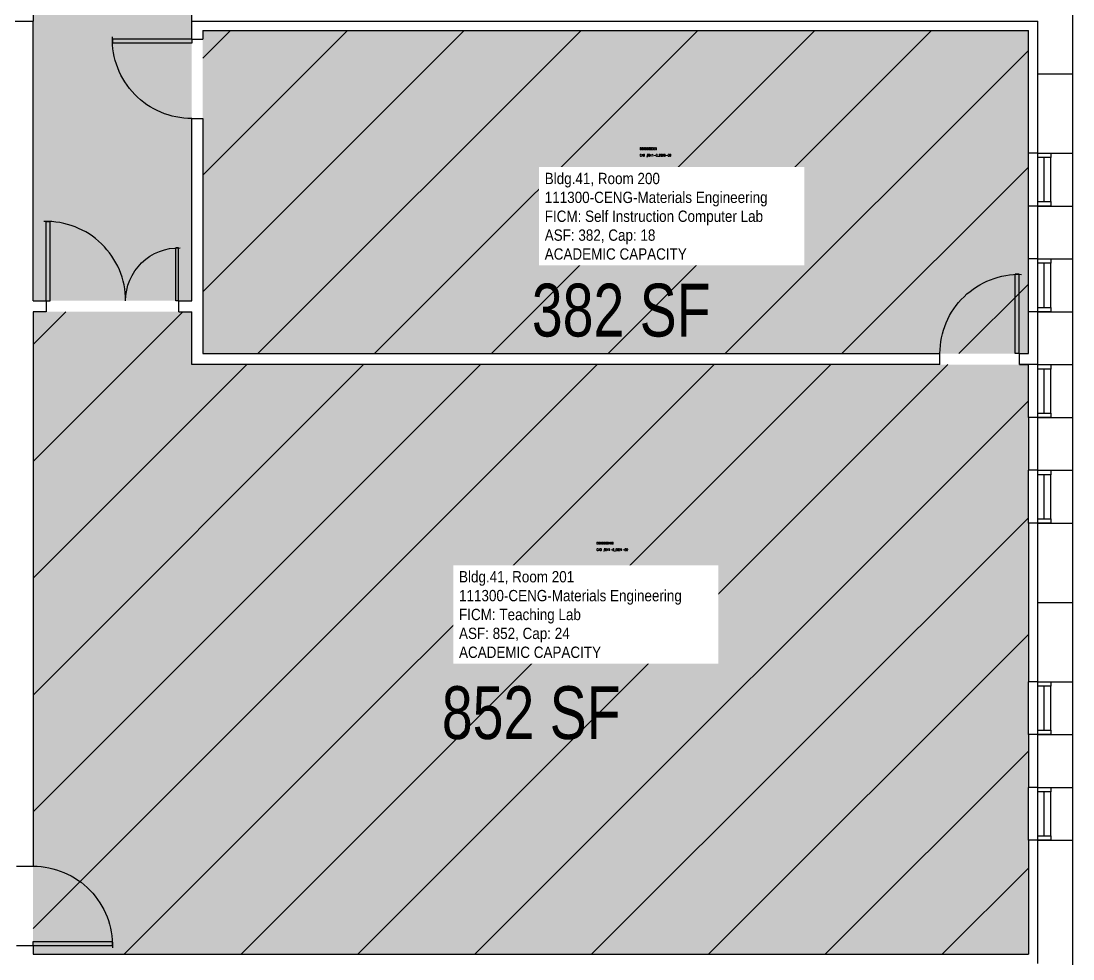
# Model space of a CAD drawing. Header units: inches. Extents: x -2827 to 2347, y -4 to 3466.
# Drawn here: x -461.5 to 16, y 2606.1 to 3032 of the extents above; entities that cross this region are included whole.
import ezdxf
from ezdxf.enums import TextEntityAlignment as Align

# ---------------------------------------------------------------- set-up
doc = ezdxf.new("R2010")
doc.units = ezdxf.units.IN
doc.header["$LTSCALE"] = 10
doc.header["$MEASUREMENT"] = 0
for name, color, linetype in [('A-DOOR', 2, 'CONTINUOUS'), ('A-GLAZ', 1, 'CONTINUOUS'), ('A-GLAZ-SILL', 2, 'CONTINUOUS'), ('A-IDEN-CNUM', 7, 'CONTINUOUS'), ('A-IDEN-RNUM', 7, 'CONTINUOUS'), ('A-IDEN-SNUM', 4, 'CONTINUOUS'), ('A-IDEN-VNUM', 4, 'CONTINUOUS'), ('A-WALL', 5, 'CONTINUOUS'), ('AREA-TEXT', 3, 'CONTINUOUS'), ('Rooms-Capacity', 4, 'CONTINUOUS'), ('Rooms-Category-Color', 7, 'CONTINUOUS'), ('Rooms-College-Color', 7, 'CONTINUOUS'), ('Rooms-Department-Color', 7, 'CONTINUOUS'), ('Rooms-Division-Color', 7, 'CONTINUOUS'), ('Rooms-Information', 7, 'CONTINUOUS')]:
    doc.layers.add(name, color=color, linetype=linetype)
doc.styles.add('AREA', font='arial.ttf', dxfattribs={"height": 24})
doc.styles.add('ROOMSNUMBER', font='TXT.SHX', dxfattribs={"height": 1})
doc.styles.add('ROOMVNUMBER', font='arial.ttf', dxfattribs={"width": 0.85, "height": 30})
pattern_1 = [(45, (0, 0), (-26.51650429449553, 26.51650429449553), [])]

msp = doc.modelspace()

# ---------------------------------------------------------------- hatches: boundary and pattern name
at = {"layer": 'Rooms-Capacity'}
h = msp.add_hatch(dxfattribs=at)
h.set_pattern_fill('ANSI31', color=256, scale=300, style=0)
h.set_pattern_definition(pattern_1)
h.paths.add_polyline_path([(-379.0023360550404, 3027.750374210998), (-379.0023355600204, 2880.999252924696), (-4.252335906028748, 2880.999252924696), (-4.252335995435715, 3027.750375436619)])
h = msp.add_hatch(dxfattribs=at)
h.set_pattern_fill('ANSI31', color=256, scale=300, style=0)
h.set_pattern_definition(pattern_1)
h.paths.add_polyline_path([(-4.252336010336876, 2608.250375438482), (-4.252338213412391, 2875.999254209921), (-384.0023361742496, 2875.999256096072), (-384.0023362274945, 2900.000369442627), (-456.0023360997438, 2900.000376829877), (-456.0023360997438, 2608.250375438482)])
at = {"layer": 'Rooms-Category-Color', "true_color": 0xadadad}
h = msp.add_hatch(color=253, dxfattribs=at)
edge = h.paths.add_edge_path()
edge.add_arc((-1648.002335816285, 10346.00034947686), 7212.00983942412, 279.3134992422995, 281.8744212178503)
edge.add_line((-164.0063617378223, 3288.32071146061), (-164.0038253890999, 3223.699612770132))
edge.add_line((-164.0038253890999, 3223.699612770132), (-459.4398868530989, 3176.907137539238))
edge.add_line((-459.4398868530989, 3176.907137539238), (-457.5626732707024, 3165.054877476767))
edge.add_line((-457.5626732707024, 3165.054877476767), (-164.0038254483136, 3211.550031278282))
edge.add_line((-164.0038254483136, 3211.550031278282), (-164.0038253962994, 3044.000372629624))
edge.add_line((-164.0038253962994, 3044.000372629624), (-384.0023359954357, 3044.00037426874))
edge.add_line((-384.0023359954357, 3044.00037426874), (-384.0023360848427, 2905.000375539064))
edge.add_line((-384.0023360848427, 2905.000375539064), (-456.0023361295462, 2905.000375304371))
edge.add_line((-456.0023361295462, 2905.000375304371), (-456.0023360401392, 3044.000374779105))
edge.add_line((-456.0023360401392, 3044.000374779105), (-1408.002335773064, 3044.000376095995))
edge.add_line((-1408.002335773064, 3044.000376095995), (-1408.002336323261, 2804.000375477597))
edge.add_line((-1408.002336323261, 2804.000375477597), (-1480.002336263657, 2804.000375466421))
edge.add_line((-1480.002336263657, 2804.000375466421), (-1480.002336114645, 3044.000375481322))
edge.add_line((-1480.002336114645, 3044.000375481322), (-1680.002336040139, 3044.000375436619))
edge.add_line((-1680.002336040139, 3044.000375436619), (-1680.00233605504, 2905.000375442207))
edge.add_line((-1680.00233605504, 2905.000375442207), (-1752.002336159348, 2905.000375449657))
edge.add_line((-1752.002336159348, 2905.000375449657), (-1752.00233605504, 3044.000375436619))
edge.add_line((-1752.00233605504, 3044.000375436619), (-1880.002336053993, 3044.000375440344))
edge.add_line((-1880.002336053993, 3044.000375440344), (-1880.00233605504, 3008.00037542358))
edge.add_line((-1880.00233605504, 3008.00037542358), (-1944.002336114645, 3008.00037542358))
edge.add_line((-1944.002336114645, 3008.00037542358), (-1944.002336159348, 3044.000375460833))
edge.add_line((-1944.002336159348, 3044.000375460833), (-2032.002336180346, 3044.000375445932))
edge.add_line((-2032.002336180346, 3044.000375445932), (-2032.00233617425, 3008.00037544407))
edge.add_line((-2032.00233617425, 3008.00037544407), (-2104.002336129546, 3008.000375421718))
edge.add_line((-2104.002336129546, 3008.000375421718), (-2104.002336129546, 3044.000375425443))
edge.add_line((-2104.002336129546, 3044.000375425443), (-2128.002336274832, 3044.000375410542))
edge.add_line((-2128.002336274832, 3044.000375410542), (-2128.002336129546, 2810.000375354422))
edge.add_line((-2128.002336129546, 2810.000375354422), (-2184.002335823572, 2810.000375429168))
edge.add_line((-2184.002335823572, 2810.000375429168), (-2184.002336144447, 3154.536665072665))
edge.add_arc((-1643.578531144244, 10297.54033888868), 7163.418134742656, 265.6733712704754, 278.2960996600179)
edge.add_arc((-1693.985426125331, 10643.23178521228), 7512.765284613582, 278.2960996600179, 279.2927101304729)
at = {"layer": 'Rooms-Category-Color', "true_color": 0xe3f498}
for points in [[(-379.0023360550404, 3027.750374210998), (-379.0023355600204, 2880.999252924696), (-4.252335906028748, 2880.999252924696), (-4.252335995435715, 3027.750375436619)], [(-4.252336010336876, 2608.250375438482), (-4.252338213412391, 2875.999254209921), (-384.0023361742496, 2875.999256096072), (-384.0023362274945, 2900.000369442627), (-456.0023360997438, 2900.000376829877), (-456.0023360997438, 2608.250375438482)]]:
    msp.add_hatch(color=61, dxfattribs=at).paths.add_polyline_path(points)
at = {"layer": 'Rooms-College-Color', "true_color": 0xadadad}
h = msp.add_hatch(color=253, dxfattribs=at)
edge = h.paths.add_edge_path()
edge.add_arc((-1648.002335816285, 10346.00034947686), 7212.00983942412, 279.3134992422995, 281.8744212178503)
edge.add_line((-164.0063617378223, 3288.32071146061), (-164.0038253890999, 3223.699612770132))
edge.add_line((-164.0038253890999, 3223.699612770132), (-459.4398868530989, 3176.907137539238))
edge.add_line((-459.4398868530989, 3176.907137539238), (-457.5626732707024, 3165.054877476767))
edge.add_line((-457.5626732707024, 3165.054877476767), (-164.0038254483136, 3211.550031278282))
edge.add_line((-164.0038254483136, 3211.550031278282), (-164.0038253962994, 3044.000372629624))
edge.add_line((-164.0038253962994, 3044.000372629624), (-384.0023359954357, 3044.00037426874))
edge.add_line((-384.0023359954357, 3044.00037426874), (-384.0023360848427, 2905.000375539064))
edge.add_line((-384.0023360848427, 2905.000375539064), (-456.0023361295462, 2905.000375304371))
edge.add_line((-456.0023361295462, 2905.000375304371), (-456.0023360401392, 3044.000374779105))
edge.add_line((-456.0023360401392, 3044.000374779105), (-1408.002335773064, 3044.000376095995))
edge.add_line((-1408.002335773064, 3044.000376095995), (-1408.002336323261, 2804.000375477597))
edge.add_line((-1408.002336323261, 2804.000375477597), (-1480.002336263657, 2804.000375466421))
edge.add_line((-1480.002336263657, 2804.000375466421), (-1480.002336114645, 3044.000375481322))
edge.add_line((-1480.002336114645, 3044.000375481322), (-1680.002336040139, 3044.000375436619))
edge.add_line((-1680.002336040139, 3044.000375436619), (-1680.00233605504, 2905.000375442207))
edge.add_line((-1680.00233605504, 2905.000375442207), (-1752.002336159348, 2905.000375449657))
edge.add_line((-1752.002336159348, 2905.000375449657), (-1752.00233605504, 3044.000375436619))
edge.add_line((-1752.00233605504, 3044.000375436619), (-1880.002336053993, 3044.000375440344))
edge.add_line((-1880.002336053993, 3044.000375440344), (-1880.00233605504, 3008.00037542358))
edge.add_line((-1880.00233605504, 3008.00037542358), (-1944.002336114645, 3008.00037542358))
edge.add_line((-1944.002336114645, 3008.00037542358), (-1944.002336159348, 3044.000375460833))
edge.add_line((-1944.002336159348, 3044.000375460833), (-2032.002336180346, 3044.000375445932))
edge.add_line((-2032.002336180346, 3044.000375445932), (-2032.00233617425, 3008.00037544407))
edge.add_line((-2032.00233617425, 3008.00037544407), (-2104.002336129546, 3008.000375421718))
edge.add_line((-2104.002336129546, 3008.000375421718), (-2104.002336129546, 3044.000375425443))
edge.add_line((-2104.002336129546, 3044.000375425443), (-2128.002336274832, 3044.000375410542))
edge.add_line((-2128.002336274832, 3044.000375410542), (-2128.002336129546, 2810.000375354422))
edge.add_line((-2128.002336129546, 2810.000375354422), (-2184.002335823572, 2810.000375429168))
edge.add_line((-2184.002335823572, 2810.000375429168), (-2184.002336144447, 3154.536665072665))
edge.add_arc((-1643.578531144244, 10297.54033888868), 7163.418134742656, 265.6733712704754, 278.2960996600179)
edge.add_arc((-1693.985426125331, 10643.23178521228), 7512.765284613582, 278.2960996600179, 279.2927101304729)
at = {"layer": 'Rooms-College-Color', "true_color": 0x99d7b2}
for points in [[(-379.0023360550404, 3027.750374210998), (-379.0023355600204, 2880.999252924696), (-4.252335906028748, 2880.999252924696), (-4.252335995435715, 3027.750375436619)], [(-4.252336010336876, 2608.250375438482), (-4.252338213412391, 2875.999254209921), (-384.0023361742496, 2875.999256096072), (-384.0023362274945, 2900.000369442627), (-456.0023360997438, 2900.000376829877), (-456.0023360997438, 2608.250375438482)]]:
    msp.add_hatch(color=253, dxfattribs=at).paths.add_polyline_path(points)
at = {"layer": 'Rooms-Department-Color', "true_color": 0xacacac}
h = msp.add_hatch(color=253, dxfattribs=at)
edge = h.paths.add_edge_path()
edge.add_arc((-1648.002335816285, 10346.00034947686), 7212.00983942412, 279.3134992422995, 281.8744212178503)
edge.add_line((-164.0063617378223, 3288.32071146061), (-164.0038253890999, 3223.699612770132))
edge.add_line((-164.0038253890999, 3223.699612770132), (-459.4398868530989, 3176.907137539238))
edge.add_line((-459.4398868530989, 3176.907137539238), (-457.5626732707024, 3165.054877476767))
edge.add_line((-457.5626732707024, 3165.054877476767), (-164.0038254483136, 3211.550031278282))
edge.add_line((-164.0038254483136, 3211.550031278282), (-164.0038253962994, 3044.000372629624))
edge.add_line((-164.0038253962994, 3044.000372629624), (-384.0023359954357, 3044.00037426874))
edge.add_line((-384.0023359954357, 3044.00037426874), (-384.0023360848427, 2905.000375539064))
edge.add_line((-384.0023360848427, 2905.000375539064), (-456.0023361295462, 2905.000375304371))
edge.add_line((-456.0023361295462, 2905.000375304371), (-456.0023360401392, 3044.000374779105))
edge.add_line((-456.0023360401392, 3044.000374779105), (-1408.002335773064, 3044.000376095995))
edge.add_line((-1408.002335773064, 3044.000376095995), (-1408.002336323261, 2804.000375477597))
edge.add_line((-1408.002336323261, 2804.000375477597), (-1480.002336263657, 2804.000375466421))
edge.add_line((-1480.002336263657, 2804.000375466421), (-1480.002336114645, 3044.000375481322))
edge.add_line((-1480.002336114645, 3044.000375481322), (-1680.002336040139, 3044.000375436619))
edge.add_line((-1680.002336040139, 3044.000375436619), (-1680.00233605504, 2905.000375442207))
edge.add_line((-1680.00233605504, 2905.000375442207), (-1752.002336159348, 2905.000375449657))
edge.add_line((-1752.002336159348, 2905.000375449657), (-1752.00233605504, 3044.000375436619))
edge.add_line((-1752.00233605504, 3044.000375436619), (-1880.002336053993, 3044.000375440344))
edge.add_line((-1880.002336053993, 3044.000375440344), (-1880.00233605504, 3008.00037542358))
edge.add_line((-1880.00233605504, 3008.00037542358), (-1944.002336114645, 3008.00037542358))
edge.add_line((-1944.002336114645, 3008.00037542358), (-1944.002336159348, 3044.000375460833))
edge.add_line((-1944.002336159348, 3044.000375460833), (-2032.002336180346, 3044.000375445932))
edge.add_line((-2032.002336180346, 3044.000375445932), (-2032.00233617425, 3008.00037544407))
edge.add_line((-2032.00233617425, 3008.00037544407), (-2104.002336129546, 3008.000375421718))
edge.add_line((-2104.002336129546, 3008.000375421718), (-2104.002336129546, 3044.000375425443))
edge.add_line((-2104.002336129546, 3044.000375425443), (-2128.002336274832, 3044.000375410542))
edge.add_line((-2128.002336274832, 3044.000375410542), (-2128.002336129546, 2810.000375354422))
edge.add_line((-2128.002336129546, 2810.000375354422), (-2184.002335823572, 2810.000375429168))
edge.add_line((-2184.002335823572, 2810.000375429168), (-2184.002336144447, 3154.536665072665))
edge.add_arc((-1643.578531144244, 10297.54033888868), 7163.418134742656, 265.6733712704754, 278.2960996600179)
edge.add_arc((-1693.985426125331, 10643.23178521228), 7512.765284613582, 278.2960996600179, 279.2927101304729)
at = {"layer": 'Rooms-Department-Color', "true_color": 0x99d7b2}
for points in [[(-379.0023360550404, 3027.750374210998), (-379.0023355600204, 2880.999252924696), (-4.252335906028748, 2880.999252924696), (-4.252335995435715, 3027.750375436619)], [(-4.252336010336876, 2608.250375438482), (-4.252338213412391, 2875.999254209921), (-384.0023361742496, 2875.999256096072), (-384.0023362274945, 2900.000369442627), (-456.0023360997438, 2900.000376829877), (-456.0023360997438, 2608.250375438482)]]:
    msp.add_hatch(color=253, dxfattribs=at).paths.add_polyline_path(points)
at = {"layer": 'Rooms-Division-Color', "true_color": 0xadadad}
h = msp.add_hatch(color=253, dxfattribs=at)
edge = h.paths.add_edge_path()
edge.add_arc((-1648.002335816285, 10346.00034947686), 7212.00983942412, 279.3134992422995, 281.8744212178503)
edge.add_line((-164.0063617378223, 3288.32071146061), (-164.0038253890999, 3223.699612770132))
edge.add_line((-164.0038253890999, 3223.699612770132), (-459.4398868530989, 3176.907137539238))
edge.add_line((-459.4398868530989, 3176.907137539238), (-457.5626732707024, 3165.054877476767))
edge.add_line((-457.5626732707024, 3165.054877476767), (-164.0038254483136, 3211.550031278282))
edge.add_line((-164.0038254483136, 3211.550031278282), (-164.0038253962994, 3044.000372629624))
edge.add_line((-164.0038253962994, 3044.000372629624), (-384.0023359954357, 3044.00037426874))
edge.add_line((-384.0023359954357, 3044.00037426874), (-384.0023360848427, 2905.000375539064))
edge.add_line((-384.0023360848427, 2905.000375539064), (-456.0023361295462, 2905.000375304371))
edge.add_line((-456.0023361295462, 2905.000375304371), (-456.0023360401392, 3044.000374779105))
edge.add_line((-456.0023360401392, 3044.000374779105), (-1408.002335773064, 3044.000376095995))
edge.add_line((-1408.002335773064, 3044.000376095995), (-1408.002336323261, 2804.000375477597))
edge.add_line((-1408.002336323261, 2804.000375477597), (-1480.002336263657, 2804.000375466421))
edge.add_line((-1480.002336263657, 2804.000375466421), (-1480.002336114645, 3044.000375481322))
edge.add_line((-1480.002336114645, 3044.000375481322), (-1680.002336040139, 3044.000375436619))
edge.add_line((-1680.002336040139, 3044.000375436619), (-1680.00233605504, 2905.000375442207))
edge.add_line((-1680.00233605504, 2905.000375442207), (-1752.002336159348, 2905.000375449657))
edge.add_line((-1752.002336159348, 2905.000375449657), (-1752.00233605504, 3044.000375436619))
edge.add_line((-1752.00233605504, 3044.000375436619), (-1880.002336053993, 3044.000375440344))
edge.add_line((-1880.002336053993, 3044.000375440344), (-1880.00233605504, 3008.00037542358))
edge.add_line((-1880.00233605504, 3008.00037542358), (-1944.002336114645, 3008.00037542358))
edge.add_line((-1944.002336114645, 3008.00037542358), (-1944.002336159348, 3044.000375460833))
edge.add_line((-1944.002336159348, 3044.000375460833), (-2032.002336180346, 3044.000375445932))
edge.add_line((-2032.002336180346, 3044.000375445932), (-2032.00233617425, 3008.00037544407))
edge.add_line((-2032.00233617425, 3008.00037544407), (-2104.002336129546, 3008.000375421718))
edge.add_line((-2104.002336129546, 3008.000375421718), (-2104.002336129546, 3044.000375425443))
edge.add_line((-2104.002336129546, 3044.000375425443), (-2128.002336274832, 3044.000375410542))
edge.add_line((-2128.002336274832, 3044.000375410542), (-2128.002336129546, 2810.000375354422))
edge.add_line((-2128.002336129546, 2810.000375354422), (-2184.002335823572, 2810.000375429168))
edge.add_line((-2184.002335823572, 2810.000375429168), (-2184.002336144447, 3154.536665072665))
edge.add_arc((-1643.578531144244, 10297.54033888868), 7163.418134742656, 265.6733712704754, 278.2960996600179)
edge.add_arc((-1693.985426125331, 10643.23178521228), 7512.765284613582, 278.2960996600179, 279.2927101304729)
at = {"layer": 'Rooms-Division-Color', "true_color": 0x99d7b2}
for points in [[(-379.0023360550404, 3027.750374210998), (-379.0023355600204, 2880.999252924696), (-4.252335906028748, 2880.999252924696), (-4.252335995435715, 3027.750375436619)], [(-4.252336010336876, 2608.250375438482), (-4.252338213412391, 2875.999254209921), (-384.0023361742496, 2875.999256096072), (-384.0023362274945, 2900.000369442627), (-456.0023360997438, 2900.000376829877), (-456.0023360997438, 2608.250375438482)]]:
    msp.add_hatch(color=253, dxfattribs=at).paths.add_polyline_path(points)

# ---------------------------------------------------------------- linework, layer by layer
at = {"layer": 'A-DOOR'}
for p, q in [((-384.0023359954357, 3023.750374244526), (-420.0023360550404, 3023.75037423335)), ((-420.0023360550404, 3023.75037423335), (-420.0023361444473, 3021.95037486963)), ((-384.0023359954357, 3023.750374244526), (-384.0023359656334, 3021.950374353677)), ((-384.0023359656334, 3021.950374353677), (-420.0023361444473, 3021.95037486963)), ((-450.002335742116, 2905.000375319272), (-450.0023357570171, 2941.00037531741)), ((-450.0023357570171, 2941.00037531741), (-448.2023364305496, 2941.000375425443)), ((-448.2023358345032, 2905.000375319272), (-448.2023364305496, 2941.000375425443)), ((-391.2023356705904, 2905.000375268981), (-391.2023352533579, 2929.000375356525)), ((-390.0023356825113, 2929.000375276431), (-391.2023352533579, 2929.000375356525)), ((-390.0023357123137, 2905.000375255942), (-390.0023356825113, 2929.000375276431)), ((-10.17498444020748, 2880.999254534021), (-10.17498396337032, 2916.999254651368)), ((-8.37498463690281, 2916.999254520983), (-10.17498396337032, 2916.999254651368)), ((-8.37498465180397, 2880.999254528433), (-8.37498463690281, 2916.999254520983)), ((-450.002335742116, 2905.000375319272), (-448.2023358345032, 2905.000375319272)), ((-390.0023357123137, 2905.000375255942), (-391.2023356705904, 2905.000375268981)), ((-8.37498465180397, 2880.999254528433), (-10.17498444020748, 2880.999254534021)), ((-456.0023362636566, 2612.250375468284), (-456.0023362338543, 2614.05037535727)), ((-456.0023362338543, 2614.05037535727), (-420.0023360997438, 2614.050374777988)), ((-456.0023362636566, 2612.250375468284), (-420.0023362636566, 2612.250375382602)), ((-420.0023362636566, 2612.250375382602), (-420.0023360997438, 2614.050374777988))]:
    msp.add_line(p, q, dxfattribs=at)
at = {"layer": 'A-DOOR', "extrusion": (0, 0, -1)}
for centre, major_axis, ratio, start_param, end_param in [((-384.0023359954357, 3023.750374244526), (-13.94212659168843, 33.19061774920739), 0.9999999997189956, 3.53927358579758, 5.139862419379864), ((-390.0023357123137, 2905.000375255942), (20.04280394770645, 13.20174269990487), 0.9999999994549754, 3.724043840696329, 5.324632673643105), ((-8.37498465180397, 2880.999254528433), (-19.80261404353821, 30.06420591196608), 0.9999999998690018, 5.294840164277193, 6.895428998025462), ((-456.0023362636566, 2612.250375468284), (-34.54203974838508, 10.14137517639652), 0.9999999998224953, 1.285225856084473, 2.885814689310838)]:
    msp.add_ellipse(centre, major_axis=major_axis, ratio=ratio, start_param=start_param, end_param=end_param, dxfattribs=at)
at = {"layer": 'A-DOOR'}
msp.add_ellipse((-450.002335742116, 2905.000375319272), major_axis=(35.53983188542153, 5.73762581579854), ratio=0.9999999997953497, start_param=-0.1600610673624538, end_param=1.440527766445694, dxfattribs=at)
at = {"layer": 'A-GLAZ', "linetype": 'Continuous'}
for p, q in [((-0.002335548400878906, 2948.000374726951), (-0.002335414290428162, 2972.00037473999)), ((5.997664526104927, 2950.000374715775), (5.997664555907249, 2970.00037474744)), ((-0.002335533499717712, 2900.000374741852), (-0.002335458993911743, 2924.000374719501)), ((5.997664541006088, 2902.000374700874), (5.997664496302605, 2922.00037473999)), ((-0.002335593104362488, 2852.000374726951), (-0.002335608005523682, 2876.000374734402)), ((5.997664451599121, 2854.000374719501), (5.997664362192154, 2874.000374723226)), ((-0.002335578203201294, 2804.000374749303), (-0.002335503697395325, 2828.000374753028)), ((5.997664526104927, 2806.000374713913), (5.997664481401443, 2826.000374715775)), ((-0.002335593104362488, 2708.000374741852), (-0.002335518598556519, 2732.000374745578)), ((5.997664496302605, 2710.000374719501), (5.997664451599121, 2730.000374738127)), ((-0.002335652709007263, 2660.00037471205), (-0.002335667610168457, 2684.00037473999)), ((5.997664406895638, 2662.000374719501), (5.997664347290993, 2682.000374725088))]:
    msp.add_line(p, q, dxfattribs=at)
at = {"layer": 'A-GLAZ-SILL', "linetype": 'Continuous'}
for p, q in [((2.997664526104927, 2950.000374719501), (2.997664555907249, 2970.000374751166)), ((2.997664541006088, 2902.000374745578), (2.997664481401443, 2922.000374702737)), ((2.997664496302605, 2854.000374749303), (2.997664362192154, 2874.000374728814)), ((2.997664526104927, 2806.000374743715), (2.997664481401443, 2826.000374738127)), ((2.997664496302605, 2710.000374741852), (2.997664451599121, 2730.000374717638)), ((2.997664406895638, 2662.000374726951), (2.997664377093315, 2682.00037473999))]:
    msp.add_line(p, q, dxfattribs=at)
at = {"layer": 'A-WALL'}
for p, q in [((-456.0023360401392, 3044.000374779105), (-456.002336025238, 3032.000374760479)), ((-384.002336025238, 3023.750374250114), (-384.0023359954357, 3044.00037426874)), ((15.99766407907009, 2972.000374730676), (15.99766403436661, 3044.000375477597)), ((-488.0023361593485, 3032.000376943499), (-456.002336025238, 3032.000374760479)), ((-384.0023360103369, 3032.000374199823), (-0.002336069941520691, 3032.000375442207)), ((-0.002335965633392334, 2972.000374743715), (-0.002336069941520691, 3032.000375449657)), ((-379.0023360550404, 3027.750374210998), (-4.252336025238037, 3027.750375488773)), ((-379.0023360550404, 3027.750374210998), (-379.0023360699415, 3023.7503742259)), ((-379.0023360550404, 3027.750374210998), (-379.0023360699415, 3023.7503742259)), ((-4.25233593583107, 2972.000374741852), (-4.252335995435715, 3027.750375436619)), ((-384.002336025238, 3023.750374250114), (-379.0023360699415, 3023.7503742259)), ((16.00318768620491, 2996.000375472009), (16.00318770110607, 3020.000375511125)), ((-0.002336099743843079, 3008.000375278294), (15.99766385555267, 3008.00037528947)), ((-384.0023360103369, 2987.750374237075), (-379.0023360848427, 2987.750374214724)), ((-384.0023360848427, 2905.000375539064), (-384.0023360103369, 2987.750374237075)), ((-379.0023360848427, 2987.750374214724), (-379.0023360848427, 2880.99925291352)), ((-4.252335950732231, 2948.00037474744), (-4.25233593583107, 2972.000374741852)), ((15.99766440689564, 2948.000374704599), (15.99766443669796, 2972.00037473999)), ((-4.252335920929909, 2924.000374745578), (-4.252336010336876, 2948.000374749303)), ((-0.002335518598556519, 2924.000374715775), (-0.0023355633020401, 2948.00037471205)), ((15.99766443669796, 2924.000374710187), (15.99766440689564, 2948.000374704599)), ((-4.25233593583107, 2900.000374713913), (-4.252335950732231, 2924.000374751166)), ((15.99766440689564, 2900.000374726951), (15.99766437709332, 2924.000374721363)), ((-456.0023361295462, 2905.000375304371), (-450.002335742116, 2905.000375319272)), ((-450.0023357719183, 2905.005384894088), (-450.0023358017206, 2900.000369414687)), ((-389.8796871453524, 2905.000375529751), (-384.0023360848427, 2905.000375539064)), ((-389.8796871751547, 2900.000369431451), (-389.8796872347593, 2905.000372031704)), ((-389.8796871453524, 2900.000369429588), (-384.0023360550404, 2900.000369442627)), ((-384.0023361742496, 2875.999254196882), (-384.0023360550404, 2900.000369442627)), ((-4.252335906028748, 2880.999254209921), (-4.252335906028748, 2900.000374708325)), ((-0.002335637807846069, 2876.00037473999), (-0.002335652709007263, 2900.000374717638)), ((15.99766437709332, 2876.000374728814), (15.99766440689564, 2900.000374726951)), ((-379.0023361444473, 2880.999252924696), (-44.374984562397, 2880.999254053459)), ((-44.37498462200165, 2876.039180321619), (-44.37498454749584, 2881.039180319756)), ((-8.25233605504036, 2875.99925420247), (-8.252335980534554, 2880.999254206195)), ((-8.252335980534554, 2880.999254198745), (-4.252335906028748, 2880.999254209921)), ((-44.37498457729816, 2875.999254191294), (-384.0023361742496, 2875.999254196882)), ((-8.252336040139198, 2875.999254178256), (-4.252335950732231, 2875.999254209921)), ((-4.252335950732231, 2875.999254209921), (-8.25233605504036, 2875.99925420247)), ((-4.252336144447327, 2852.000374749303), (-4.252336025238037, 2876.000374751166)), ((15.99766431748867, 2852.000374708325), (15.99766431748867, 2876.000374726951)), ((-0.002335608005523682, 2828.000374708325), (-0.002335622906684875, 2852.000374741852)), ((15.99766434729099, 2828.000374697149), (15.99766434729099, 2852.000374700874)), ((-4.252335995435715, 2804.000374741852), (-4.252335980534554, 2828.000374745578)), ((15.99766436219215, 2804.000374730676), (15.99766434729099, 2828.000374704599)), ((-0.002336069941520691, 2768.000375282019), (15.9976639598608, 2768.000375311822)), ((15.99766434729099, 2708.000374732539), (15.99766433238983, 2732.000374723226)), ((-0.002335771918296814, 2684.000374743715), (-0.002335771918296814, 2708.000374725088)), ((15.99766425788403, 2684.000374732539), (15.99766427278519, 2708.000374708325)), ((-0.002335801720619202, 2604.000374754891), (-0.002335652709007263, 2660.00037471205)), ((-463.502336204052, 2648.250375425443), (-456.0023362487555, 2648.250375473872)), ((-456.0023362785578, 2608.250375438482), (-4.252336010336876, 2608.250375438482))]:
    msp.add_line(p, q, dxfattribs=at)
at = {"layer": 'A-WALL', "linetype": 'Continuous'}
for p, q in [((-456.0023361295462, 2905.000375304371), (-456.0023360401392, 3032.000374762341)), ((-0.00233595073223114, 2972.000374758616), (-4.252335950732231, 2972.000374743715)), ((-0.002335965633392334, 2972.000374743715), (15.99766407907009, 2972.000374730676)), ((-0.0023355633020401, 2948.000374721363), (-4.252335593104362, 2948.000374738127)), ((-0.0023355633020401, 2948.00037471205), (15.99766440689564, 2948.000374704599)), ((-0.002335533499717712, 2924.000374719501), (-4.252335533499718, 2924.000374753028)), ((-0.002335473895072937, 2924.000374715775), (15.9976644963026, 2924.000374697149)), ((-0.002335652709007263, 2900.000374725088), (-4.252335608005524, 2900.000374738127)), ((-0.002335652709007263, 2900.000374717638), (15.99766440689564, 2900.000374726951)), ((-0.002335637807846069, 2876.00037473999), (-4.25233556330204, 2876.000374751166)), ((-0.002335608005523682, 2876.000374734402), (15.99766445159912, 2876.000374732539)), ((-4.252336114645004, 2852.000374751166), (-4.252335950732231, 2828.000374725088)), ((-0.002335622906684875, 2852.000374741852), (-4.252335622906685, 2852.000374706462)), ((-0.002335622906684875, 2852.000374741852), (15.99766434729099, 2852.000374700874)), ((-0.002335667610168457, 2828.000374734402), (-4.252335622906685, 2828.000374732539)), ((-0.002335608005523682, 2828.000374708325), (15.99766434729099, 2828.000374697149)), ((-0.002335518598556519, 2804.000374730676), (-4.252335593104362, 2804.000374730676)), ((-4.252335965633392, 2804.000374751166), (-4.252335995435715, 2732.000374766067)), ((-0.002335801720619202, 2780.000374790281), (-0.002335682511329651, 2804.000374773517)), ((-0.002335637807846069, 2732.000374734402), (-0.002335608005523682, 2804.000374749303)), ((-0.002335608005523682, 2804.000374749303), (15.99766436219215, 2804.000374738127)), ((15.99681682884693, 2780.000374764204), (15.99681682884693, 2804.000374801457)), ((15.99766436219215, 2732.000374715775), (15.99766436219215, 2804.000374738127)), ((-0.002335637807846069, 2732.000374734402), (-4.252335622906685, 2732.000374751166)), ((-4.252336010336876, 2708.000374721363), (-4.252335995435715, 2732.000374751166)), ((-0.002335637807846069, 2732.000374734402), (15.99766436219215, 2732.000374715775)), ((-0.002335637807846069, 2732.000374734402), (15.99766436219215, 2732.000374715775)), ((-0.002335518598556519, 2708.000374743715), (-4.25233556330204, 2708.000374725088)), ((-4.252335980534554, 2708.000374723226), (-4.252335950732231, 2684.000374726951)), ((-0.002335771918296814, 2708.000374725088), (15.99766427278519, 2708.000374708325)), ((-0.002335608005523682, 2708.000374743715), (15.99766434729099, 2708.000374732539)), ((-0.002335786819458008, 2684.00037474744), (-4.252335712313652, 2684.000374758616)), ((-4.252336218953133, 2660.000374749303), (-4.252336099743843, 2684.000374728814)), ((-0.002335771918296814, 2684.000374743715), (15.99766425788403, 2684.000374732539)), ((-0.002335786819458008, 2684.00037474744), (15.99766425788403, 2684.000374732539)), ((15.99766424298286, 2660.000374713913), (15.99766425788403, 2684.000374732539)), ((-0.002335652709007263, 2660.000374726951), (-4.252335608005524, 2660.000374751166)), ((-4.252335980534554, 2660.000374753028), (-4.252336010336876, 2608.250375438482)), ((-0.002335652709007263, 2660.00037471205), (15.99766424298286, 2660.000374713913)), ((-0.002335682511329651, 2660.000374717638), (15.99766424298286, 2660.000374713913)), ((15.99766413867474, 2492.000374730676), (15.99766424298286, 2660.000374713913))]:
    msp.add_line(p, q, dxfattribs=at)
for points in [[(5.997664541006088, 2970.000374741852), (-0.002335458993911743, 2970.000374719501), (-0.002335444092750549, 2972.000374730676), (5.997664526104927, 2972.00037471205)], [(5.997664555907249, 2948.00037473999), (-0.002335548400878906, 2948.000374741852), (-0.002335414290428162, 2950.000374717638), (5.997664526104927, 2950.000374715775)], [(5.997664496302605, 2922.00037473999), (-0.002335548400878906, 2922.000374726951), (-0.002335458993911743, 2924.000374726951), (5.997664496302605, 2924.00037473999)], [(5.997664481401443, 2900.000374715775), (-0.002335458993911743, 2900.00037473999), (-0.002335518598556519, 2902.000374749303), (5.997664511203766, 2902.000374706462)], [(5.997664287686348, 2874.000374738127), (-0.002335622906684875, 2874.000374734402), (-0.002335622906684875, 2876.000374738127), (5.997664421796799, 2876.000374717638)], [(5.997664451599121, 2852.000374745578), (-0.002335593104362488, 2852.000374745578), (-0.002335533499717712, 2854.00037471205), (5.997664451599121, 2854.000374719501)], [(5.997664451599121, 2826.000374730676), (-0.002335533499717712, 2826.000374745578), (-0.002335518598556519, 2828.000374756753), (5.99766443669796, 2828.000374713913)], [(5.997664406895638, 2804.000374741852), (-0.002335518598556519, 2804.000374730676), (-0.002335488796234131, 2806.000374745578), (5.997664496302605, 2806.000374734402)], [(5.997664421796799, 2730.000374732539), (-0.002335593104362488, 2730.000374749303), (-0.0023355633020401, 2732.000374732539), (5.997664406895638, 2732.000374745578)], [(5.997664421796799, 2708.000374717638), (-0.002335503697395325, 2708.000374741852), (-0.002335488796234131, 2710.000374745578), (5.997664496302605, 2710.000374719501)], [(5.997664332389832, 2682.000374719501), (-0.002335637807846069, 2682.000374728814), (-0.002335682511329651, 2684.000374743715), (5.997664347290993, 2684.000374738127)], [(5.997664377093315, 2660.000374743715), (-0.002335652709007263, 2660.000374719501), (-0.0023355633020401, 2662.00037471205), (5.997664377093315, 2662.000374725088)]]:
    msp.add_lwpolyline(points, close=True, dxfattribs=at)
at = {"layer": 'A-WALL'}
for points in [[(-450.0023358166218, 2900.000376833603), (-456.0023360997438, 2900.000376829877), (-456.0023362636566, 2648.250375436619)], [(-8.252335980534554, 2880.999254534021), (-4.252335980534554, 2880.999254185706)], [(-8.25233606994152, 2875.999254537746), (-4.252335950732231, 2875.999254209921)], [(-463.5023363083601, 2612.25037544407), (-456.0023362636566, 2612.250375468284), (-456.0023362785578, 2608.250375438482)]]:
    msp.add_lwpolyline(points, dxfattribs=at)

# ---------------------------------------------------------------- texts
at = {"layer": 'A-IDEN-CNUM', "style": 'ROOMSNUMBER', "width": 0.85}
for s, p in [('CAD #041-0_0200-00', (-180.6127299899235, 2970.522848837078)), ('CAD #041-0_0201-00', (-200.2079221503809, 2791.437368302606))]:
    msp.add_text(s, height=1, rotation=359.9999999866598, dxfattribs=at).set_placement(p)
at = {"layer": 'A-IDEN-RNUM', "style": 'ROOMSNUMBER', "width": 0.85}
for s, p in [('0200-00', (-180.6127299899235, 2973.522828325629)), ('0201-00', (-200.2079221503809, 2794.437347791158))]:
    msp.add_text(s, height=1, rotation=359.9999999866598, dxfattribs=at).set_placement(p)
at = {"layer": 'A-IDEN-SNUM', "style": 'ROOMSNUMBER', "width": 0.85}
for s, p in [('0410020000', (-180.6127299899235, 2973.522828325629)), ('0410020100', (-200.2079221503809, 2794.437347791158))]:
    msp.add_text(s, height=1, rotation=359.9999999866598, dxfattribs=at).set_placement(p)
at = {"layer": 'A-IDEN-VNUM', "style": 'ROOMVNUMBER', "width": 0.85}
for s, p in [('200', (-188.0944448877126, 2941.576626695227)), ('201', (-227.0041355900466, 2760.746043420862))]:
    msp.add_text(s, height=36, rotation=359.9999999866598, dxfattribs=at).set_placement(p, align=Align.MIDDLE_CENTER)
at = {"layer": 'AREA-TEXT', "style": 'AREA', "width": 0.75}
for s, p in [('382 SF', (-189.0671859076247, 2900.743914665189)), ('852 SF', (-229.9223586497828, 2717.96891748393))]:
    msp.add_text(s, height=24, dxfattribs=at).set_placement(p, align=Align.MIDDLE_CENTER)

# ---------------------------------------------------------------- next in the draw order: texts
at = {"layer": 'Rooms-Information', "char_height": 5.142857142857143, "width": 115.2, "attachment_point": 7, "rotation": 359.99999998665976, "style": 'ROOMVNUMBER', "bg_fill": 3, "box_fill_scale": 1.5, "bg_fill_color": 256, "bg_fill_true_color": 13158600, "bg_fill_transparency": 0}
for s, insert in [('Bldg.41, Room 200^M^J111300-CENG-Materials Engineering^M^JFICM: Self Instruction Computer Lab^M^JASF: 382, Cap: 18^M^JACADEMIC CAPACITY', (-223.7561774976334, 2923.57662670353)), ('Bldg.41, Room 201^M^J111300-CENG-Materials Engineering^M^JFICM: Teaching Lab^M^JASF: 852, Cap: 24^M^JACADEMIC CAPACITY', (-262.6658681999675, 2742.746043429166))]:
    msp.add_mtext(s, dxfattribs=dict(at, insert=insert))

doc.saveas('drawing.dxf')
